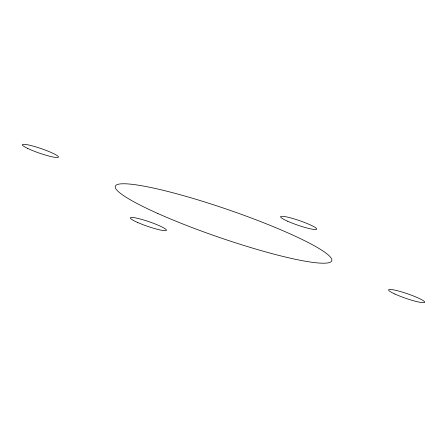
<?xml version="1.0" encoding="UTF-8"?>
<svg xmlns="http://www.w3.org/2000/svg" width="447" height="447" viewBox="0 0 447 447"><rect width="100%" height="100%" fill="white"/><g stroke="black" fill="none" stroke-linecap="round" stroke-linejoin="round"><path stroke-width="0.67" d="M27.753 148.454A19.081 2.425 19 0 0 57.892 157.461A19.081 2.425 19 0 0 35.581 146.806A19.081 2.425 19 0 0 27.753 148.454M157.858 213.504A114.488 14.55 19 0 0 331.003 261.774A114.488 14.55 19 0 0 181.722 195.166A114.488 14.55 19 0 0 157.858 213.504M137.464 222.394A19.081 2.425 19 0 0 166.318 230.44A19.081 2.425 19 0 0 141.436 219.337A19.081 2.425 19 0 0 137.464 222.394M394.941 294.048A19.081 2.425 19 0 0 424.41 302.524A19.081 2.425 19 0 0 400.596 291.595A19.081 2.425 19 0 0 394.941 294.048M287.706 221.243A19.081 2.425 19 0 0 316.565 229.289A19.081 2.425 19 0 0 291.684 218.186A19.081 2.425 19 0 0 287.706 221.243"/></g></svg>
